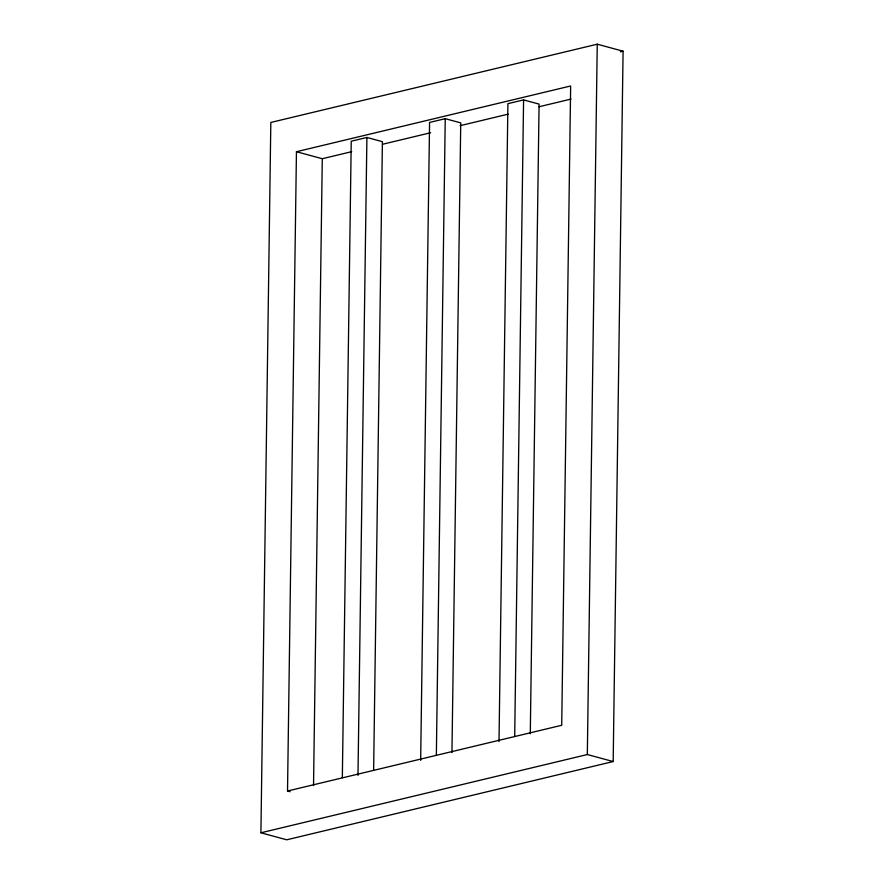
<?xml version="1.0" encoding="UTF-8"?>
<svg xmlns="http://www.w3.org/2000/svg" width="884" height="884" viewBox="0 0 884 884"><rect width="100%" height="100%" fill="white"/><g stroke="black" fill="none" stroke-linecap="round" stroke-linejoin="round"><path stroke-width="1.33" d="M260.913 832.794L270.824 122.456L597.252 44.2L623.087 51.206L613.176 761.544L286.748 839.8L260.913 832.794L587.33 754.538L613.176 761.544M287.521 791.014L296.449 151.716L570.644 85.98L561.716 725.278L287.521 791.014L290.107 791.71M313.533 785.6L322.284 158.722L296.449 151.716M342.34 777.754L351.235 141.219L366.904 137.462L382.407 141.672L373.634 769.92M357.987 775.379L366.904 137.462M420.662 760.362L429.569 122.434L445.238 118.677L460.741 122.887L451.956 752.527M436.353 755.223L445.238 118.677M499.007 741.577L507.913 103.66L523.582 99.903L539.085 104.102L530.289 733.742M514.698 736.438L523.582 99.903M587.33 754.538L597.252 44.2M620.413 51.847L623.087 51.206M322.284 158.722L351.71 151.672M382.474 144.291L430.63 132.744M460.056 125.694L508.201 114.146M538.964 106.776L571.064 99.074"/></g></svg>
